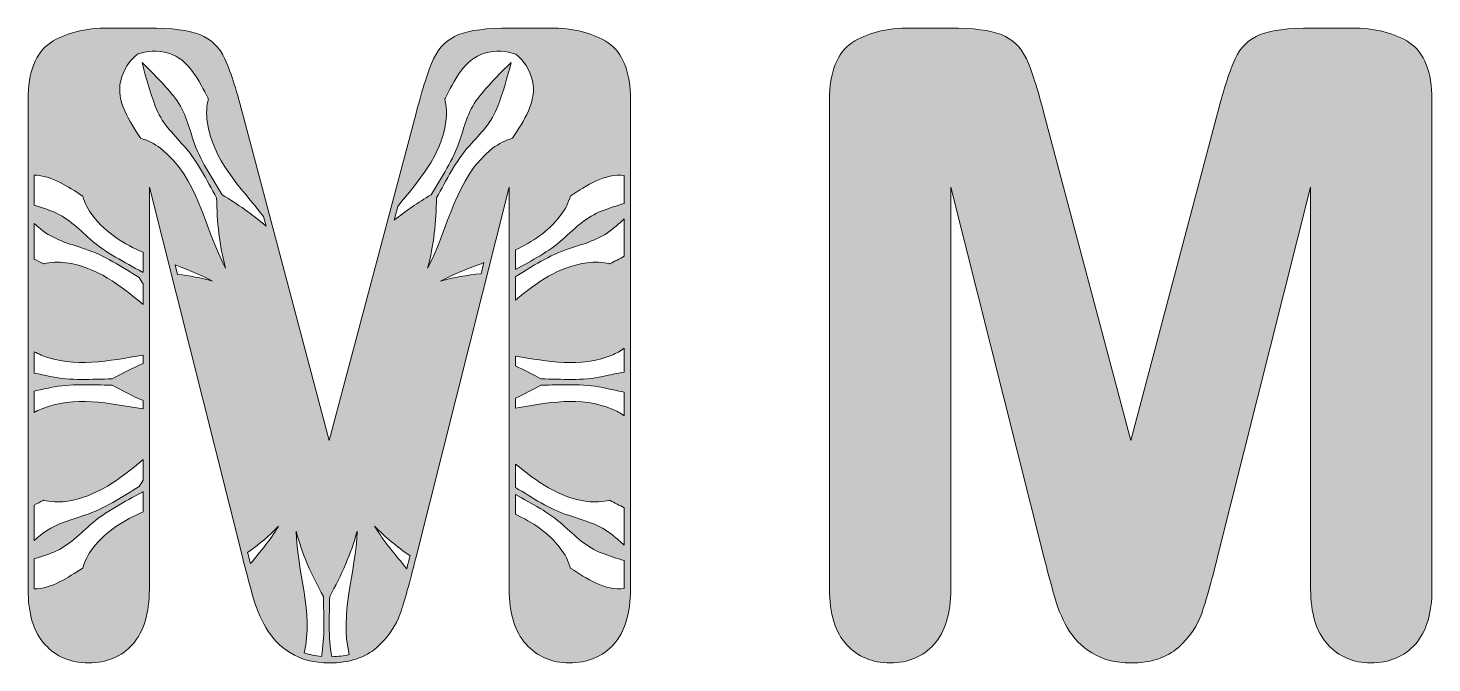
# Model space of a CAD drawing. Extents: x -703 to 2528, y -2539 to -41.
# Drawn here: x 1615 to 2525, y -1496 to -1084 of the extents above; entities that cross this region are included whole.
import ezdxf

# ---------------------------------------------------------------- set-up
doc = ezdxf.new("R2010")
doc.units = 0
doc.header["$MEASUREMENT"] = 0
doc.layers.add('Layer 1', color=7, linetype='Continuous', lineweight=0)

msp = doc.modelspace()

# ---------------------------------------------------------------- hatches: boundary and pattern name
at = {"layer": 'Layer 1', "true_color": 0x04878f, "transparency": 33554687}
h = msp.add_hatch(color=136, dxfattribs=at)
h.dxf.hatch_style = 2
edge = h.paths.add_edge_path()
edge.add_spline(control_points=[(1839.43, -1407.3), (1846.25, -1414.38), (1854.12, -1420.7), (1862.43, -1426.45), (1861.69, -1429.37), (1860.98, -1432.15), (1860.28, -1434.8), (1852.98, -1425.89), (1845.4, -1417.08), (1839.43, -1407.3)], knot_values=[0, 0, 0, 0, 1, 1, 1, 2, 2, 2, 3, 3, 3, 3], degree=3, periodic=0)
edge = h.paths.add_edge_path()
edge.add_spline(control_points=[(1811.66, -1491.92), (1809.14, -1478.98), (1810.12, -1465.94), (1810.3, -1452.83), (1817.75, -1439.31), (1824.39, -1424.98), (1828.03, -1410.37), (1827.37, -1437.33), (1816.32, -1464.09), (1823, -1490.53), (1819.53, -1491.36), (1815.75, -1491.82), (1811.66, -1491.92)], knot_values=[0, 0, 0, 0, 1, 1, 1, 2, 2, 2, 3, 3, 3, 4, 4, 4, 4], degree=3, periodic=0)
edge = h.paths.add_edge_path()
edge.add_spline(control_points=[(1854.39, -1199.79), (1868.09, -1183.08), (1882.61, -1167), (1885.7, -1144.57), (1886.38, -1139.61), (1886.06, -1134.68), (1884.9, -1130.04), (1884.98, -1129.93), (1885.08, -1129.88), (1885.13, -1129.75), (1890.78, -1118.64), (1897.7, -1104.13), (1910.76, -1100.31), (1917.96, -1098.21), (1924.93, -1098.56), (1931, -1101.08), (1936.23, -1105.09), (1940.02, -1110.95), (1941.81, -1118.24), (1945.03, -1131.46), (1935.92, -1144.7), (1929.12, -1155.15), (1929.04, -1155.27), (1928.99, -1155.39), (1928.93, -1155.51), (1924.36, -1156.83), (1919.95, -1159.01), (1916.01, -1162.07), (1891.18, -1181.35), (1887.95, -1213.56), (1873.75, -1239.72), (1877.88, -1225.3), (1879.27, -1209.64), (1879.59, -1194.26), (1886.15, -1182.54), (1891.92, -1170.46), (1900.95, -1160.36), (1908.25, -1152.17), (1915.41, -1145.37), (1919.36, -1134.81), (1922.84, -1125.53), (1925.53, -1115.99), (1927.98, -1106.35), (1920.85, -1113.28), (1913.93, -1120.39), (1907.63, -1128.04), (1900.47, -1136.73), (1898.15, -1146.32), (1894.72, -1156.75), (1890.46, -1169.63), (1882.9, -1180.66), (1876.02, -1192.21), (1867.73, -1197.22), (1859.55, -1202.67), (1852.03, -1208.71), (1852.03, -1208.71), (1854.39, -1199.79), (1854.39, -1199.79)], knot_values=[0, 0, 0, 0, 1, 1, 1, 2, 2, 2, 3, 3, 3, 4, 4, 4, 5, 5, 5, 6, 6, 6, 7, 7, 7, 8, 8, 8, 9, 9, 9, 10, 10, 10, 11, 11, 11, 12, 12, 12, 13, 13, 13, 14, 14, 14, 15, 15, 15, 16, 16, 16, 17, 17, 17, 18, 18, 18, 19, 19, 19, 19], degree=3, periodic=0)
edge = h.paths.add_edge_path()
edge.add_spline(control_points=[(1768.97, -1212.47), (1760.26, -1204.9), (1750.45, -1198.24), (1740.47, -1192.21), (1733.59, -1180.66), (1726.03, -1169.63), (1721.78, -1156.75), (1718.34, -1146.32), (1716.02, -1136.73), (1708.86, -1128.04), (1702.57, -1120.39), (1695.65, -1113.28), (1688.51, -1106.35), (1690.97, -1115.99), (1693.66, -1125.53), (1697.13, -1134.81), (1701.08, -1145.37), (1708.24, -1152.17), (1715.55, -1160.36), (1724.58, -1170.46), (1730.34, -1182.54), (1736.91, -1194.26), (1737.22, -1209.64), (1738.62, -1225.3), (1742.74, -1239.72), (1728.54, -1213.56), (1725.32, -1181.35), (1700.49, -1162.07), (1696.55, -1159.01), (1692.13, -1156.83), (1687.56, -1155.51), (1687.51, -1155.39), (1687.45, -1155.27), (1687.37, -1155.15), (1680.57, -1144.7), (1671.46, -1131.46), (1674.69, -1118.24), (1676.47, -1110.95), (1680.27, -1105.09), (1685.49, -1101.08), (1691.56, -1098.56), (1698.54, -1098.21), (1705.74, -1100.31), (1718.79, -1104.13), (1725.72, -1118.64), (1731.36, -1129.75), (1731.42, -1129.88), (1731.51, -1129.93), (1731.59, -1130.04), (1730.44, -1134.68), (1730.12, -1139.61), (1730.79, -1144.57), (1734.28, -1169.9), (1752.34, -1187.12), (1767.34, -1206.32), (1767.34, -1206.32), (1768.97, -1212.47), (1768.97, -1212.47)], knot_values=[0, 0, 0, 0, 1, 1, 1, 2, 2, 2, 3, 3, 3, 4, 4, 4, 5, 5, 5, 6, 6, 6, 7, 7, 7, 8, 8, 8, 9, 9, 9, 10, 10, 10, 11, 11, 11, 12, 12, 12, 13, 13, 13, 14, 14, 14, 15, 15, 15, 16, 16, 16, 17, 17, 17, 18, 18, 18, 19, 19, 19, 19], degree=3, periodic=0)
edge = h.paths.add_edge_path()
edge.add_spline(control_points=[(1689.26, -1397.89), (1676.89, -1403.32), (1665.4, -1410.15), (1656.6, -1421.48), (1653.54, -1425.42), (1651.36, -1429.83), (1650.04, -1434.4), (1649.92, -1434.46), (1649.8, -1434.51), (1649.68, -1434.59), (1640.77, -1440.39), (1629.82, -1447.87), (1618.58, -1447.94), (1618.58, -1447.94), (1618.58, -1428.5), (1618.58, -1428.5), (1622.2, -1427.37), (1625.79, -1426.16), (1629.34, -1424.83), (1639.9, -1420.88), (1646.7, -1413.72), (1654.89, -1406.42), (1664.99, -1397.39), (1677.07, -1391.62), (1688.79, -1385.06), (1688.95, -1385.05), (1689.11, -1385.05), (1689.26, -1385.05), (1689.26, -1385.05), (1689.26, -1397.89), (1689.26, -1397.89)], knot_values=[0, 0, 0, 0, 1, 1, 1, 2, 2, 2, 3, 3, 3, 4, 4, 4, 5, 5, 5, 6, 6, 6, 7, 7, 7, 8, 8, 8, 9, 9, 9, 10, 10, 10, 10], degree=3, periodic=0)
edge = h.paths.add_edge_path()
edge.add_spline(control_points=[(1689.26, -1377.39), (1688.41, -1378.75), (1687.57, -1380.12), (1686.74, -1381.49), (1675.19, -1388.37), (1664.16, -1395.93), (1651.28, -1400.19), (1640.85, -1403.62), (1631.27, -1405.94), (1622.57, -1413.1), (1621.22, -1414.21), (1619.9, -1415.34), (1618.58, -1416.48), (1618.58, -1416.48), (1618.58, -1393.51), (1618.58, -1393.51), (1620.53, -1392.49), (1622.45, -1391.53), (1624.28, -1390.6), (1624.41, -1390.55), (1624.46, -1390.45), (1624.57, -1390.37), (1629.21, -1391.53), (1634.14, -1391.85), (1639.1, -1391.17), (1659.27, -1388.39), (1674.29, -1376.38), (1689.26, -1364.03), (1689.26, -1364.03), (1689.26, -1377.39), (1689.26, -1377.39)], knot_values=[0, 0, 0, 0, 1, 1, 1, 2, 2, 2, 3, 3, 3, 4, 4, 4, 5, 5, 5, 6, 6, 6, 7, 7, 7, 8, 8, 8, 9, 9, 9, 10, 10, 10, 10], degree=3, periodic=0)
edge = h.paths.add_edge_path()
edge.add_spline(control_points=[(1689.26, -1331.16), (1667.01, -1327.63), (1644.92, -1322.3), (1623.05, -1331.22), (1621.49, -1331.84), (1620.01, -1332.58), (1618.58, -1333.39), (1618.58, -1333.39), (1618.58, -1319.55), (1618.58, -1319.55), (1622.01, -1318.87), (1625.48, -1318.06), (1629.09, -1317.31), (1642.35, -1314.55), (1655.7, -1315.59), (1669.13, -1315.77), (1675.67, -1319.38), (1682.4, -1322.79), (1689.26, -1325.76), (1689.26, -1325.76), (1689.26, -1331.16), (1689.26, -1331.16)], knot_values=[0, 0, 0, 0, 1, 1, 1, 2, 2, 2, 3, 3, 3, 4, 4, 4, 5, 5, 5, 6, 6, 6, 7, 7, 7, 7], degree=3, periodic=0)
edge = h.paths.add_edge_path()
edge.add_spline(control_points=[(1689.26, -1301.67), (1682.4, -1304.65), (1675.67, -1308.06), (1669.13, -1311.66), (1655.7, -1311.85), (1642.35, -1312.88), (1629.09, -1310.12), (1625.48, -1309.37), (1622.01, -1308.56), (1618.58, -1307.88), (1618.58, -1307.88), (1618.58, -1294.04), (1618.58, -1294.04), (1620.01, -1294.85), (1621.49, -1295.59), (1623.05, -1296.22), (1644.92, -1305.13), (1667.01, -1299.81), (1689.26, -1296.27), (1689.26, -1296.27), (1689.26, -1301.67), (1689.26, -1301.67)], knot_values=[0, 0, 0, 0, 1, 1, 1, 2, 2, 2, 3, 3, 3, 4, 4, 4, 5, 5, 5, 6, 6, 6, 7, 7, 7, 7], degree=3, periodic=0)
edge = h.paths.add_edge_path()
edge.add_spline(control_points=[(1689.26, -1263.4), (1674.29, -1251.05), (1659.27, -1239.04), (1639.1, -1236.26), (1634.14, -1235.59), (1629.21, -1235.9), (1624.57, -1237.06), (1624.46, -1236.98), (1624.41, -1236.89), (1624.28, -1236.83), (1622.45, -1235.9), (1620.53, -1234.94), (1618.58, -1233.92), (1618.58, -1233.92), (1618.58, -1210.95), (1618.58, -1210.95), (1619.9, -1212.09), (1621.22, -1213.23), (1622.57, -1214.33), (1631.27, -1221.49), (1640.85, -1223.81), (1651.28, -1227.25), (1664.16, -1231.5), (1675.19, -1239.06), (1686.74, -1245.94), (1687.57, -1247.31), (1688.41, -1248.68), (1689.26, -1250.04), (1689.26, -1250.04), (1689.26, -1263.4), (1689.26, -1263.4)], knot_values=[0, 0, 0, 0, 1, 1, 1, 2, 2, 2, 3, 3, 3, 4, 4, 4, 5, 5, 5, 6, 6, 6, 7, 7, 7, 8, 8, 8, 9, 9, 9, 10, 10, 10, 10], degree=3, periodic=0)
edge = h.paths.add_edge_path()
edge.add_spline(control_points=[(1689.26, -1242.39), (1689.11, -1242.38), (1688.95, -1242.38), (1688.79, -1242.37), (1677.07, -1235.81), (1664.99, -1230.04), (1654.89, -1221.02), (1646.7, -1213.71), (1639.9, -1206.55), (1629.34, -1202.6), (1625.79, -1201.27), (1622.2, -1200.06), (1618.58, -1198.93), (1618.58, -1198.93), (1618.58, -1179.49), (1618.58, -1179.49), (1629.82, -1179.56), (1640.77, -1187.04), (1649.68, -1192.84), (1649.8, -1192.92), (1649.92, -1192.98), (1650.04, -1193.03), (1651.36, -1197.6), (1653.54, -1202.02), (1656.6, -1205.95), (1665.4, -1217.28), (1676.89, -1224.11), (1689.26, -1229.54), (1689.26, -1229.54), (1689.26, -1242.39), (1689.26, -1242.39)], knot_values=[0, 0, 0, 0, 1, 1, 1, 2, 2, 2, 3, 3, 3, 4, 4, 4, 5, 5, 5, 6, 6, 6, 7, 7, 7, 8, 8, 8, 9, 9, 9, 10, 10, 10, 10], degree=3, periodic=0)
edge = h.paths.add_edge_path()
edge.add_spline(control_points=[(1710.08, -1237.7), (1718.34, -1240.8), (1726.56, -1244.03), (1734.25, -1248.21), (1726.96, -1246.12), (1719.35, -1244.74), (1711.62, -1243.84), (1711.62, -1243.84), (1710.08, -1237.7), (1710.08, -1237.7)], knot_values=[0, 0, 0, 0, 1, 1, 1, 2, 2, 2, 3, 3, 3, 3], degree=3, periodic=0)
edge = h.paths.add_edge_path()
edge.add_spline(control_points=[(1757.49, -1426.16), (1757.49, -1426.16), (1757.04, -1424.35), (1757.04, -1424.35), (1764.25, -1419.17), (1771.06, -1413.53), (1777.06, -1407.3), (1771.82, -1415.88), (1765.35, -1423.72), (1758.9, -1431.53), (1758.43, -1429.75), (1757.97, -1427.97), (1757.49, -1426.16)], knot_values=[0, 0, 0, 0, 1, 1, 1, 2, 2, 2, 3, 3, 3, 4, 4, 4, 4], degree=3, periodic=0)
edge = h.paths.add_edge_path()
edge.add_spline(control_points=[(1793.77, -1489.34), (1799.84, -1463.29), (1789.12, -1436.93), (1788.47, -1410.37), (1792.1, -1424.98), (1798.74, -1439.31), (1806.19, -1452.83), (1806.37, -1465.87), (1807.34, -1478.83), (1804.88, -1491.7), (1800.87, -1491.34), (1797.16, -1490.56), (1793.77, -1489.34)], knot_values=[0, 0, 0, 0, 1, 1, 1, 2, 2, 2, 3, 3, 3, 4, 4, 4, 4], degree=3, periodic=0)
edge = h.paths.add_edge_path()
edge.add_spline(control_points=[(1908.47, -1243.45), (1899.51, -1244.33), (1890.66, -1245.8), (1882.24, -1248.21), (1891.14, -1243.38), (1900.74, -1239.82), (1910.29, -1236.25), (1910.29, -1236.25), (1908.47, -1243.45), (1908.47, -1243.45)], knot_values=[0, 0, 0, 0, 1, 1, 1, 2, 2, 2, 3, 3, 3, 3], degree=3, periodic=0)
edge = h.paths.add_edge_path()
edge.add_spline(control_points=[(2001.42, -1447.71), (1988.97, -1449.44), (1976.65, -1441), (1966.81, -1434.59), (1966.69, -1434.51), (1966.57, -1434.46), (1966.45, -1434.4), (1965.13, -1429.83), (1962.95, -1425.42), (1959.89, -1421.48), (1951.93, -1411.23), (1941.77, -1404.66), (1930.73, -1399.48), (1930.73, -1399.48), (1930.73, -1386.74), (1930.73, -1386.74), (1941.49, -1392.64), (1952.37, -1398.16), (1961.6, -1406.42), (1969.8, -1413.72), (1976.6, -1420.88), (1987.15, -1424.83), (1991.84, -1426.59), (1996.61, -1428.14), (2001.42, -1429.57), (2001.42, -1429.57), (2001.42, -1447.71), (2001.42, -1447.71)], knot_values=[0, 0, 0, 0, 1, 1, 1, 2, 2, 2, 3, 3, 3, 4, 4, 4, 5, 5, 5, 6, 6, 6, 7, 7, 7, 8, 8, 8, 9, 9, 9, 9], degree=3, periodic=0)
edge = h.paths.add_edge_path()
edge.add_spline(control_points=[(2001.42, -1419.6), (1998.97, -1417.38), (1996.48, -1415.2), (1993.93, -1413.1), (1985.23, -1405.94), (1975.64, -1403.62), (1965.21, -1400.19), (1952.7, -1396.05), (1941.93, -1388.8), (1930.73, -1382.08), (1930.73, -1382.08), (1930.73, -1366.91), (1930.73, -1366.91), (1944.58, -1378.2), (1958.8, -1388.61), (1977.39, -1391.17), (1982.35, -1391.85), (1987.28, -1391.53), (1991.92, -1390.37), (1992.03, -1390.45), (1992.08, -1390.55), (1992.22, -1390.6), (1995.13, -1392.08), (1998.28, -1393.66), (2001.42, -1395.4), (2001.42, -1395.4), (2001.42, -1419.6), (2001.42, -1419.6)], knot_values=[0, 0, 0, 0, 1, 1, 1, 2, 2, 2, 3, 3, 3, 4, 4, 4, 5, 5, 5, 6, 6, 6, 7, 7, 7, 8, 8, 8, 9, 9, 9, 9], degree=3, periodic=0)
edge = h.paths.add_edge_path()
edge.add_spline(control_points=[(2001.42, -1335.64), (1998.99, -1333.88), (1996.32, -1332.38), (1993.45, -1331.22), (1972.73, -1322.77), (1951.81, -1327.11), (1930.73, -1330.59), (1930.73, -1330.59), (1930.73, -1324.2), (1930.73, -1324.2), (1936.38, -1321.61), (1941.94, -1318.76), (1947.36, -1315.77), (1960.79, -1315.59), (1974.14, -1314.55), (1987.4, -1317.31), (1992.25, -1318.32), (1996.83, -1319.44), (2001.42, -1320.19), (2001.42, -1320.19), (2001.42, -1335.64), (2001.42, -1335.64)], knot_values=[0, 0, 0, 0, 1, 1, 1, 2, 2, 2, 3, 3, 3, 4, 4, 4, 5, 5, 5, 6, 6, 6, 7, 7, 7, 7], degree=3, periodic=0)
edge = h.paths.add_edge_path()
edge.add_spline(control_points=[(2001.42, -1307.24), (1996.83, -1308), (1992.25, -1309.11), (1987.4, -1310.12), (1974.14, -1312.88), (1960.79, -1311.85), (1947.36, -1311.66), (1941.94, -1308.67), (1936.38, -1305.82), (1930.73, -1303.23), (1930.73, -1303.23), (1930.73, -1296.84), (1930.73, -1296.84), (1951.81, -1300.33), (1972.73, -1304.66), (1993.45, -1296.22), (1996.32, -1295.05), (1998.99, -1293.55), (2001.42, -1291.8), (2001.42, -1291.8), (2001.42, -1307.24), (2001.42, -1307.24)], knot_values=[0, 0, 0, 0, 1, 1, 1, 2, 2, 2, 3, 3, 3, 4, 4, 4, 5, 5, 5, 6, 6, 6, 7, 7, 7, 7], degree=3, periodic=0)
edge = h.paths.add_edge_path()
edge.add_spline(control_points=[(2001.42, -1232.03), (1998.28, -1233.78), (1995.13, -1235.35), (1992.22, -1236.83), (1992.08, -1236.89), (1992.03, -1236.98), (1991.92, -1237.06), (1987.28, -1235.9), (1982.35, -1235.59), (1977.39, -1236.26), (1958.8, -1238.82), (1944.58, -1249.24), (1930.73, -1260.52), (1930.73, -1260.52), (1930.73, -1245.35), (1930.73, -1245.35), (1941.93, -1238.63), (1952.7, -1231.38), (1965.21, -1227.25), (1975.64, -1223.81), (1985.23, -1221.49), (1993.93, -1214.33), (1996.48, -1212.23), (1998.97, -1210.05), (2001.42, -1207.83), (2001.42, -1207.83), (2001.42, -1232.03), (2001.42, -1232.03)], knot_values=[0, 0, 0, 0, 1, 1, 1, 2, 2, 2, 3, 3, 3, 4, 4, 4, 5, 5, 5, 6, 6, 6, 7, 7, 7, 8, 8, 8, 9, 9, 9, 9], degree=3, periodic=0)
edge = h.paths.add_edge_path()
edge.add_spline(control_points=[(2001.42, -1197.86), (1996.61, -1199.29), (1991.84, -1200.84), (1987.15, -1202.6), (1976.6, -1206.55), (1969.8, -1213.71), (1961.6, -1221.02), (1952.37, -1229.27), (1941.49, -1234.8), (1930.73, -1240.7), (1930.73, -1240.7), (1930.73, -1227.95), (1930.73, -1227.95), (1941.77, -1222.77), (1951.93, -1216.21), (1959.89, -1205.95), (1962.95, -1202.02), (1965.13, -1197.6), (1966.45, -1193.03), (1966.57, -1192.98), (1966.69, -1192.92), (1966.81, -1192.84), (1976.65, -1186.44), (1988.97, -1177.99), (2001.42, -1179.72), (2001.42, -1179.72), (2001.42, -1197.86), (2001.42, -1197.86)], knot_values=[0, 0, 0, 0, 1, 1, 1, 2, 2, 2, 3, 3, 3, 4, 4, 4, 5, 5, 5, 6, 6, 6, 7, 7, 7, 8, 8, 8, 9, 9, 9, 9], degree=3, periodic=0)
edge = h.paths.add_edge_path()
edge.add_spline(control_points=[(1990.85, -1093.55), (1981.44, -1087.25), (1968.64, -1084.05), (1952.8, -1084.05), (1952.8, -1084.05), (1927.64, -1084.05), (1927.64, -1084.05), (1912.1, -1084.05), (1901.07, -1085.44), (1893.93, -1088.29), (1886.64, -1091.21), (1881.17, -1096.53), (1877.68, -1104.09), (1874.35, -1111.28), (1870.54, -1123.08), (1866.33, -1139.16), (1866.33, -1139.16), (1810, -1351.55), (1810, -1351.55), (1810, -1351.55), (1753.67, -1139.16), (1753.67, -1139.16), (1749.45, -1123.05), (1745.64, -1111.25), (1742.32, -1104.09), (1738.83, -1096.53), (1733.38, -1091.21), (1726.07, -1088.29), (1718.93, -1085.44), (1707.91, -1084.05), (1692.36, -1084.05), (1692.36, -1084.05), (1667.2, -1084.05), (1667.2, -1084.05), (1651.36, -1084.05), (1638.56, -1087.25), (1629.15, -1093.55), (1619.48, -1100.03), (1614.58, -1112.51), (1614.58, -1130.64), (1614.58, -1130.64), (1614.58, -1447.99), (1614.58, -1447.99), (1614.58, -1463.94), (1618.25, -1476.04), (1625.5, -1483.95), (1632.79, -1491.91), (1642.31, -1495.95), (1653.78, -1495.95), (1665.64, -1495.95), (1675.29, -1491.86), (1682.5, -1483.79), (1689.65, -1475.79), (1693.26, -1463.74), (1693.26, -1447.99), (1693.26, -1447.99), (1693.26, -1187.28), (1693.26, -1187.28), (1693.26, -1187.28), (1753.61, -1427.14), (1753.61, -1427.14), (1753.61, -1427.14), (1753.62, -1427.15), (1753.62, -1427.15), (1755.83, -1435.64), (1758, -1443.79), (1760.05, -1451.38), (1762.19, -1459.26), (1765.16, -1466.55), (1768.86, -1473.05), (1772.67, -1479.7), (1778.04, -1485.22), (1784.86, -1489.49), (1791.72, -1493.78), (1800.19, -1495.95), (1810, -1495.95), (1823.03, -1495.95), (1833.43, -1492.55), (1840.89, -1485.86), (1848.22, -1479.28), (1853.33, -1471.86), (1856.07, -1463.82), (1858.72, -1456.07), (1862.19, -1443.73), (1866.39, -1427.14), (1866.39, -1427.14), (1926.73, -1187.28), (1926.73, -1187.28), (1926.73, -1187.28), (1926.73, -1447.99), (1926.73, -1447.99), (1926.73, -1463.75), (1930.41, -1475.8), (1937.65, -1483.8), (1944.94, -1491.86), (1954.36, -1495.95), (1965.67, -1495.95), (1977.7, -1495.95), (1987.45, -1491.86), (1994.66, -1483.79), (2001.79, -1475.79), (2005.42, -1463.74), (2005.42, -1447.99), (2005.42, -1447.99), (2005.42, -1130.64), (2005.42, -1130.64), (2005.42, -1112.51), (2000.51, -1100.03), (1990.85, -1093.55)], knot_values=[0, 0, 0, 0, 1, 1, 1, 2, 2, 2, 3, 3, 3, 4, 4, 4, 5, 5, 5, 6, 6, 6, 7, 7, 7, 8, 8, 8, 9, 9, 9, 10, 10, 10, 11, 11, 11, 12, 12, 12, 13, 13, 13, 14, 14, 14, 15, 15, 15, 16, 16, 16, 17, 17, 17, 18, 18, 18, 19, 19, 19, 20, 20, 20, 21, 21, 21, 22, 22, 22, 23, 23, 23, 24, 24, 24, 25, 25, 25, 26, 26, 26, 27, 27, 27, 28, 28, 28, 29, 29, 29, 30, 30, 30, 31, 31, 31, 32, 32, 32, 33, 33, 33, 34, 34, 34, 35, 35, 35, 36, 36, 36, 36], degree=3, periodic=0)
at = {"layer": 'Layer 1', "true_color": 0x005978, "transparency": 33554687}
h = msp.add_hatch(color=146, dxfattribs=at)
h.dxf.hatch_style = 2
edge = h.paths.add_edge_path()
edge.add_spline(control_points=[(2510.85, -1093.55), (2501.44, -1087.25), (2488.64, -1084.05), (2472.8, -1084.05), (2472.8, -1084.05), (2447.64, -1084.05), (2447.64, -1084.05), (2432.1, -1084.05), (2421.07, -1085.44), (2413.93, -1088.29), (2406.64, -1091.21), (2401.17, -1096.53), (2397.68, -1104.09), (2394.35, -1111.28), (2390.54, -1123.08), (2386.33, -1139.16), (2386.33, -1139.16), (2330, -1351.55), (2330, -1351.55), (2330, -1351.55), (2273.67, -1139.16), (2273.67, -1139.16), (2269.45, -1123.05), (2265.64, -1111.25), (2262.32, -1104.09), (2258.83, -1096.53), (2253.38, -1091.21), (2246.07, -1088.29), (2238.93, -1085.44), (2227.91, -1084.05), (2212.36, -1084.05), (2212.36, -1084.05), (2187.2, -1084.05), (2187.2, -1084.05), (2171.36, -1084.05), (2158.56, -1087.25), (2149.15, -1093.55), (2139.48, -1100.03), (2134.58, -1112.51), (2134.58, -1130.64), (2134.58, -1130.64), (2134.58, -1447.99), (2134.58, -1447.99), (2134.58, -1463.94), (2138.25, -1476.04), (2145.5, -1483.95), (2152.79, -1491.91), (2162.31, -1495.95), (2173.78, -1495.95), (2185.64, -1495.95), (2195.29, -1491.86), (2202.5, -1483.79), (2209.65, -1475.79), (2213.26, -1463.74), (2213.26, -1447.99), (2213.26, -1447.99), (2213.26, -1187.28), (2213.26, -1187.28), (2213.26, -1187.28), (2273.61, -1427.14), (2273.61, -1427.14), (2273.61, -1427.14), (2273.62, -1427.15), (2273.62, -1427.15), (2275.83, -1435.64), (2278, -1443.79), (2280.05, -1451.38), (2282.19, -1459.26), (2285.16, -1466.55), (2288.86, -1473.05), (2292.67, -1479.7), (2298.04, -1485.22), (2304.86, -1489.49), (2311.72, -1493.78), (2320.19, -1495.95), (2330, -1495.95), (2343.03, -1495.95), (2353.43, -1492.55), (2360.89, -1485.86), (2368.22, -1479.28), (2373.33, -1471.86), (2376.07, -1463.82), (2378.72, -1456.07), (2382.19, -1443.73), (2386.39, -1427.14), (2386.39, -1427.14), (2446.73, -1187.28), (2446.73, -1187.28), (2446.73, -1187.28), (2446.73, -1447.99), (2446.73, -1447.99), (2446.73, -1463.75), (2450.41, -1475.8), (2457.65, -1483.8), (2464.94, -1491.86), (2474.36, -1495.95), (2485.67, -1495.95), (2497.7, -1495.95), (2507.45, -1491.86), (2514.66, -1483.79), (2521.79, -1475.79), (2525.42, -1463.74), (2525.42, -1447.99), (2525.42, -1447.99), (2525.42, -1130.64), (2525.42, -1130.64), (2525.42, -1112.51), (2520.51, -1100.03), (2510.85, -1093.55)], knot_values=[0, 0, 0, 0, 1, 1, 1, 2, 2, 2, 3, 3, 3, 4, 4, 4, 5, 5, 5, 6, 6, 6, 7, 7, 7, 8, 8, 8, 9, 9, 9, 10, 10, 10, 11, 11, 11, 12, 12, 12, 13, 13, 13, 14, 14, 14, 15, 15, 15, 16, 16, 16, 17, 17, 17, 18, 18, 18, 19, 19, 19, 20, 20, 20, 21, 21, 21, 22, 22, 22, 23, 23, 23, 24, 24, 24, 25, 25, 25, 26, 26, 26, 27, 27, 27, 28, 28, 28, 29, 29, 29, 30, 30, 30, 31, 31, 31, 32, 32, 32, 33, 33, 33, 34, 34, 34, 35, 35, 35, 36, 36, 36, 36], degree=3, periodic=0)

# ---------------------------------------------------------------- linework, layer by layer
at = {"layer": 'Layer 1'}
for points, knots in [([(1990.85, -1093.55), (1981.44, -1087.25), (1968.64, -1084.05), (1952.8, -1084.05), (1952.8, -1084.05), (1927.64, -1084.05), (1927.64, -1084.05), (1912.1, -1084.05), (1901.07, -1085.44), (1893.93, -1088.29), (1886.64, -1091.21), (1881.17, -1096.53), (1877.68, -1104.09), (1874.35, -1111.28), (1870.54, -1123.08), (1866.33, -1139.16), (1866.33, -1139.16), (1810, -1351.55), (1810, -1351.55), (1810, -1351.55), (1753.67, -1139.16), (1753.67, -1139.16), (1749.45, -1123.05), (1745.64, -1111.25), (1742.32, -1104.09), (1738.83, -1096.53), (1733.38, -1091.21), (1726.07, -1088.29), (1718.93, -1085.44), (1707.91, -1084.05), (1692.36, -1084.05), (1692.36, -1084.05), (1667.2, -1084.05), (1667.2, -1084.05), (1651.36, -1084.05), (1638.56, -1087.25), (1629.15, -1093.55), (1619.48, -1100.03), (1614.58, -1112.51), (1614.58, -1130.64), (1614.58, -1130.64), (1614.58, -1447.99), (1614.58, -1447.99), (1614.58, -1463.94), (1618.25, -1476.04), (1625.5, -1483.95), (1632.79, -1491.91), (1642.31, -1495.95), (1653.78, -1495.95), (1665.64, -1495.95), (1675.29, -1491.86), (1682.5, -1483.79), (1689.65, -1475.79), (1693.26, -1463.74), (1693.26, -1447.99), (1693.26, -1447.99), (1693.26, -1187.28), (1693.26, -1187.28), (1693.26, -1187.28), (1753.61, -1427.14), (1753.61, -1427.14), (1753.61, -1427.14), (1753.62, -1427.15), (1753.62, -1427.15), (1755.83, -1435.64), (1758, -1443.79), (1760.05, -1451.38), (1762.19, -1459.26), (1765.16, -1466.55), (1768.86, -1473.05), (1772.67, -1479.7), (1778.04, -1485.22), (1784.86, -1489.49), (1791.72, -1493.78), (1800.19, -1495.95), (1810, -1495.95), (1823.03, -1495.95), (1833.43, -1492.55), (1840.89, -1485.86), (1848.22, -1479.28), (1853.33, -1471.86), (1856.07, -1463.82), (1858.72, -1456.07), (1862.19, -1443.73), (1866.39, -1427.14), (1866.39, -1427.14), (1926.73, -1187.28), (1926.73, -1187.28), (1926.73, -1187.28), (1926.73, -1447.99), (1926.73, -1447.99), (1926.73, -1463.75), (1930.41, -1475.8), (1937.65, -1483.8), (1944.94, -1491.86), (1954.36, -1495.95), (1965.67, -1495.95), (1977.7, -1495.95), (1987.45, -1491.86), (1994.66, -1483.79), (2001.79, -1475.79), (2005.42, -1463.74), (2005.42, -1447.99), (2005.42, -1447.99), (2005.42, -1130.64), (2005.42, -1130.64), (2005.42, -1112.51), (2000.51, -1100.03), (1990.85, -1093.55)], [0, 0, 0, 0, 1, 1, 1, 2, 2, 2, 3, 3, 3, 4, 4, 4, 5, 5, 5, 6, 6, 6, 7, 7, 7, 8, 8, 8, 9, 9, 9, 10, 10, 10, 11, 11, 11, 12, 12, 12, 13, 13, 13, 14, 14, 14, 15, 15, 15, 16, 16, 16, 17, 17, 17, 18, 18, 18, 19, 19, 19, 20, 20, 20, 21, 21, 21, 22, 22, 22, 23, 23, 23, 24, 24, 24, 25, 25, 25, 26, 26, 26, 27, 27, 27, 28, 28, 28, 29, 29, 29, 30, 30, 30, 31, 31, 31, 32, 32, 32, 33, 33, 33, 34, 34, 34, 35, 35, 35, 36, 36, 36, 36]), ([(2510.85, -1093.55), (2501.44, -1087.25), (2488.64, -1084.05), (2472.8, -1084.05), (2472.8, -1084.05), (2447.64, -1084.05), (2447.64, -1084.05), (2432.1, -1084.05), (2421.07, -1085.44), (2413.93, -1088.29), (2406.64, -1091.21), (2401.17, -1096.53), (2397.68, -1104.09), (2394.35, -1111.28), (2390.54, -1123.08), (2386.33, -1139.16), (2386.33, -1139.16), (2330, -1351.55), (2330, -1351.55), (2330, -1351.55), (2273.67, -1139.16), (2273.67, -1139.16), (2269.45, -1123.05), (2265.64, -1111.25), (2262.32, -1104.09), (2258.83, -1096.53), (2253.38, -1091.21), (2246.07, -1088.29), (2238.93, -1085.44), (2227.91, -1084.05), (2212.36, -1084.05), (2212.36, -1084.05), (2187.2, -1084.05), (2187.2, -1084.05), (2171.36, -1084.05), (2158.56, -1087.25), (2149.15, -1093.55), (2139.48, -1100.03), (2134.58, -1112.51), (2134.58, -1130.64), (2134.58, -1130.64), (2134.58, -1447.99), (2134.58, -1447.99), (2134.58, -1463.94), (2138.25, -1476.04), (2145.5, -1483.95), (2152.79, -1491.91), (2162.31, -1495.95), (2173.78, -1495.95), (2185.64, -1495.95), (2195.29, -1491.86), (2202.5, -1483.79), (2209.65, -1475.79), (2213.26, -1463.74), (2213.26, -1447.99), (2213.26, -1447.99), (2213.26, -1187.28), (2213.26, -1187.28), (2213.26, -1187.28), (2273.61, -1427.14), (2273.61, -1427.14), (2273.61, -1427.14), (2273.62, -1427.15), (2273.62, -1427.15), (2275.83, -1435.64), (2278, -1443.79), (2280.05, -1451.38), (2282.19, -1459.26), (2285.16, -1466.55), (2288.86, -1473.05), (2292.67, -1479.7), (2298.04, -1485.22), (2304.86, -1489.49), (2311.72, -1493.78), (2320.19, -1495.95), (2330, -1495.95), (2343.03, -1495.95), (2353.43, -1492.55), (2360.89, -1485.86), (2368.22, -1479.28), (2373.33, -1471.86), (2376.07, -1463.82), (2378.72, -1456.07), (2382.19, -1443.73), (2386.39, -1427.14), (2386.39, -1427.14), (2446.73, -1187.28), (2446.73, -1187.28), (2446.73, -1187.28), (2446.73, -1447.99), (2446.73, -1447.99), (2446.73, -1463.75), (2450.41, -1475.8), (2457.65, -1483.8), (2464.94, -1491.86), (2474.36, -1495.95), (2485.67, -1495.95), (2497.7, -1495.95), (2507.45, -1491.86), (2514.66, -1483.79), (2521.79, -1475.79), (2525.42, -1463.74), (2525.42, -1447.99), (2525.42, -1447.99), (2525.42, -1130.64), (2525.42, -1130.64), (2525.42, -1112.51), (2520.51, -1100.03), (2510.85, -1093.55)], [0, 0, 0, 0, 1, 1, 1, 2, 2, 2, 3, 3, 3, 4, 4, 4, 5, 5, 5, 6, 6, 6, 7, 7, 7, 8, 8, 8, 9, 9, 9, 10, 10, 10, 11, 11, 11, 12, 12, 12, 13, 13, 13, 14, 14, 14, 15, 15, 15, 16, 16, 16, 17, 17, 17, 18, 18, 18, 19, 19, 19, 20, 20, 20, 21, 21, 21, 22, 22, 22, 23, 23, 23, 24, 24, 24, 25, 25, 25, 26, 26, 26, 27, 27, 27, 28, 28, 28, 29, 29, 29, 30, 30, 30, 31, 31, 31, 32, 32, 32, 33, 33, 33, 34, 34, 34, 35, 35, 35, 36, 36, 36, 36]), ([(1768.97, -1212.47), (1760.26, -1204.9), (1750.45, -1198.24), (1740.47, -1192.21), (1733.59, -1180.66), (1726.03, -1169.63), (1721.78, -1156.75), (1718.34, -1146.32), (1716.02, -1136.73), (1708.86, -1128.04), (1702.57, -1120.39), (1695.65, -1113.28), (1688.51, -1106.35), (1690.97, -1115.99), (1693.66, -1125.53), (1697.13, -1134.81), (1701.08, -1145.37), (1708.24, -1152.17), (1715.55, -1160.36), (1724.58, -1170.46), (1730.34, -1182.54), (1736.91, -1194.26), (1737.22, -1209.64), (1738.62, -1225.3), (1742.74, -1239.72), (1728.54, -1213.56), (1725.32, -1181.35), (1700.49, -1162.07), (1696.55, -1159.01), (1692.13, -1156.83), (1687.56, -1155.51), (1687.51, -1155.39), (1687.45, -1155.27), (1687.37, -1155.15), (1680.57, -1144.7), (1671.46, -1131.46), (1674.69, -1118.24), (1676.47, -1110.95), (1680.27, -1105.09), (1685.49, -1101.08), (1691.56, -1098.56), (1698.54, -1098.21), (1705.74, -1100.31), (1718.79, -1104.13), (1725.72, -1118.64), (1731.36, -1129.75), (1731.42, -1129.88), (1731.51, -1129.93), (1731.59, -1130.04), (1730.44, -1134.68), (1730.12, -1139.61), (1730.79, -1144.57), (1734.28, -1169.9), (1752.34, -1187.12), (1767.34, -1206.32), (1767.34, -1206.32), (1768.97, -1212.47), (1768.97, -1212.47)], [0, 0, 0, 0, 1, 1, 1, 2, 2, 2, 3, 3, 3, 4, 4, 4, 5, 5, 5, 6, 6, 6, 7, 7, 7, 8, 8, 8, 9, 9, 9, 10, 10, 10, 11, 11, 11, 12, 12, 12, 13, 13, 13, 14, 14, 14, 15, 15, 15, 16, 16, 16, 17, 17, 17, 18, 18, 18, 19, 19, 19, 19]), ([(1854.39, -1199.79), (1868.09, -1183.08), (1882.61, -1167), (1885.7, -1144.57), (1886.38, -1139.61), (1886.06, -1134.68), (1884.9, -1130.04), (1884.98, -1129.93), (1885.08, -1129.88), (1885.13, -1129.75), (1890.78, -1118.64), (1897.7, -1104.13), (1910.76, -1100.31), (1917.96, -1098.21), (1924.93, -1098.56), (1931, -1101.08), (1936.23, -1105.09), (1940.02, -1110.95), (1941.81, -1118.24), (1945.03, -1131.46), (1935.92, -1144.7), (1929.12, -1155.15), (1929.04, -1155.27), (1928.99, -1155.39), (1928.93, -1155.51), (1924.36, -1156.83), (1919.95, -1159.01), (1916.01, -1162.07), (1891.18, -1181.35), (1887.95, -1213.56), (1873.75, -1239.72), (1877.88, -1225.3), (1879.27, -1209.64), (1879.59, -1194.26), (1886.15, -1182.54), (1891.92, -1170.46), (1900.95, -1160.36), (1908.25, -1152.17), (1915.41, -1145.37), (1919.36, -1134.81), (1922.84, -1125.53), (1925.53, -1115.99), (1927.98, -1106.35), (1920.85, -1113.28), (1913.93, -1120.39), (1907.63, -1128.04), (1900.47, -1136.73), (1898.15, -1146.32), (1894.72, -1156.75), (1890.46, -1169.63), (1882.9, -1180.66), (1876.02, -1192.21), (1867.73, -1197.22), (1859.55, -1202.67), (1852.03, -1208.71), (1852.03, -1208.71), (1854.39, -1199.79), (1854.39, -1199.79)], [0, 0, 0, 0, 1, 1, 1, 2, 2, 2, 3, 3, 3, 4, 4, 4, 5, 5, 5, 6, 6, 6, 7, 7, 7, 8, 8, 8, 9, 9, 9, 10, 10, 10, 11, 11, 11, 12, 12, 12, 13, 13, 13, 14, 14, 14, 15, 15, 15, 16, 16, 16, 17, 17, 17, 18, 18, 18, 19, 19, 19, 19]), ([(1689.26, -1242.39), (1689.11, -1242.38), (1688.95, -1242.38), (1688.79, -1242.37), (1677.07, -1235.81), (1664.99, -1230.04), (1654.89, -1221.02), (1646.7, -1213.71), (1639.9, -1206.55), (1629.34, -1202.6), (1625.79, -1201.27), (1622.2, -1200.06), (1618.58, -1198.93), (1618.58, -1198.93), (1618.58, -1179.49), (1618.58, -1179.49), (1629.82, -1179.56), (1640.77, -1187.04), (1649.68, -1192.84), (1649.8, -1192.92), (1649.92, -1192.98), (1650.04, -1193.03), (1651.36, -1197.6), (1653.54, -1202.02), (1656.6, -1205.95), (1665.4, -1217.28), (1676.89, -1224.11), (1689.26, -1229.54), (1689.26, -1229.54), (1689.26, -1242.39), (1689.26, -1242.39)], [0, 0, 0, 0, 1, 1, 1, 2, 2, 2, 3, 3, 3, 4, 4, 4, 5, 5, 5, 6, 6, 6, 7, 7, 7, 8, 8, 8, 9, 9, 9, 10, 10, 10, 10]), ([(2001.42, -1197.86), (1996.61, -1199.29), (1991.84, -1200.84), (1987.15, -1202.6), (1976.6, -1206.55), (1969.8, -1213.71), (1961.6, -1221.02), (1952.37, -1229.27), (1941.49, -1234.8), (1930.73, -1240.7), (1930.73, -1240.7), (1930.73, -1227.95), (1930.73, -1227.95), (1941.77, -1222.77), (1951.93, -1216.21), (1959.89, -1205.95), (1962.95, -1202.02), (1965.13, -1197.6), (1966.45, -1193.03), (1966.57, -1192.98), (1966.69, -1192.92), (1966.81, -1192.84), (1976.65, -1186.44), (1988.97, -1177.99), (2001.42, -1179.72), (2001.42, -1179.72), (2001.42, -1197.86), (2001.42, -1197.86)], [0, 0, 0, 0, 1, 1, 1, 2, 2, 2, 3, 3, 3, 4, 4, 4, 5, 5, 5, 6, 6, 6, 7, 7, 7, 8, 8, 8, 9, 9, 9, 9]), ([(1689.26, -1263.4), (1674.29, -1251.05), (1659.27, -1239.04), (1639.1, -1236.26), (1634.14, -1235.59), (1629.21, -1235.9), (1624.57, -1237.06), (1624.46, -1236.98), (1624.41, -1236.89), (1624.28, -1236.83), (1622.45, -1235.9), (1620.53, -1234.94), (1618.58, -1233.92), (1618.58, -1233.92), (1618.58, -1210.95), (1618.58, -1210.95), (1619.9, -1212.09), (1621.22, -1213.23), (1622.57, -1214.33), (1631.27, -1221.49), (1640.85, -1223.81), (1651.28, -1227.25), (1664.16, -1231.5), (1675.19, -1239.06), (1686.74, -1245.94), (1687.57, -1247.31), (1688.41, -1248.68), (1689.26, -1250.04), (1689.26, -1250.04), (1689.26, -1263.4), (1689.26, -1263.4)], [0, 0, 0, 0, 1, 1, 1, 2, 2, 2, 3, 3, 3, 4, 4, 4, 5, 5, 5, 6, 6, 6, 7, 7, 7, 8, 8, 8, 9, 9, 9, 10, 10, 10, 10]), ([(2001.42, -1232.03), (1998.28, -1233.78), (1995.13, -1235.35), (1992.22, -1236.83), (1992.08, -1236.89), (1992.03, -1236.98), (1991.92, -1237.06), (1987.28, -1235.9), (1982.35, -1235.59), (1977.39, -1236.26), (1958.8, -1238.82), (1944.58, -1249.24), (1930.73, -1260.52), (1930.73, -1260.52), (1930.73, -1245.35), (1930.73, -1245.35), (1941.93, -1238.63), (1952.7, -1231.38), (1965.21, -1227.25), (1975.64, -1223.81), (1985.23, -1221.49), (1993.93, -1214.33), (1996.48, -1212.23), (1998.97, -1210.05), (2001.42, -1207.83), (2001.42, -1207.83), (2001.42, -1232.03), (2001.42, -1232.03)], [0, 0, 0, 0, 1, 1, 1, 2, 2, 2, 3, 3, 3, 4, 4, 4, 5, 5, 5, 6, 6, 6, 7, 7, 7, 8, 8, 8, 9, 9, 9, 9]), ([(1710.08, -1237.7), (1718.34, -1240.8), (1726.56, -1244.03), (1734.25, -1248.21), (1726.96, -1246.12), (1719.35, -1244.74), (1711.62, -1243.84), (1711.62, -1243.84), (1710.08, -1237.7), (1710.08, -1237.7)], [0, 0, 0, 0, 1, 1, 1, 2, 2, 2, 3, 3, 3, 3]), ([(1908.47, -1243.45), (1899.51, -1244.33), (1890.66, -1245.8), (1882.24, -1248.21), (1891.14, -1243.38), (1900.74, -1239.82), (1910.29, -1236.25), (1910.29, -1236.25), (1908.47, -1243.45), (1908.47, -1243.45)], [0, 0, 0, 0, 1, 1, 1, 2, 2, 2, 3, 3, 3, 3]), ([(2001.42, -1307.24), (1996.83, -1308), (1992.25, -1309.11), (1987.4, -1310.12), (1974.14, -1312.88), (1960.79, -1311.85), (1947.36, -1311.66), (1941.94, -1308.67), (1936.38, -1305.82), (1930.73, -1303.23), (1930.73, -1303.23), (1930.73, -1296.84), (1930.73, -1296.84), (1951.81, -1300.33), (1972.73, -1304.66), (1993.45, -1296.22), (1996.32, -1295.05), (1998.99, -1293.55), (2001.42, -1291.8), (2001.42, -1291.8), (2001.42, -1307.24), (2001.42, -1307.24)], [0, 0, 0, 0, 1, 1, 1, 2, 2, 2, 3, 3, 3, 4, 4, 4, 5, 5, 5, 6, 6, 6, 7, 7, 7, 7]), ([(1689.26, -1301.67), (1682.4, -1304.65), (1675.67, -1308.06), (1669.13, -1311.66), (1655.7, -1311.85), (1642.35, -1312.88), (1629.09, -1310.12), (1625.48, -1309.37), (1622.01, -1308.56), (1618.58, -1307.88), (1618.58, -1307.88), (1618.58, -1294.04), (1618.58, -1294.04), (1620.01, -1294.85), (1621.49, -1295.59), (1623.05, -1296.22), (1644.92, -1305.13), (1667.01, -1299.81), (1689.26, -1296.27), (1689.26, -1296.27), (1689.26, -1301.67), (1689.26, -1301.67)], [0, 0, 0, 0, 1, 1, 1, 2, 2, 2, 3, 3, 3, 4, 4, 4, 5, 5, 5, 6, 6, 6, 7, 7, 7, 7]), ([(1689.26, -1331.16), (1667.01, -1327.63), (1644.92, -1322.3), (1623.05, -1331.22), (1621.49, -1331.84), (1620.01, -1332.58), (1618.58, -1333.39), (1618.58, -1333.39), (1618.58, -1319.55), (1618.58, -1319.55), (1622.01, -1318.87), (1625.48, -1318.06), (1629.09, -1317.31), (1642.35, -1314.55), (1655.7, -1315.59), (1669.13, -1315.77), (1675.67, -1319.38), (1682.4, -1322.79), (1689.26, -1325.76), (1689.26, -1325.76), (1689.26, -1331.16), (1689.26, -1331.16)], [0, 0, 0, 0, 1, 1, 1, 2, 2, 2, 3, 3, 3, 4, 4, 4, 5, 5, 5, 6, 6, 6, 7, 7, 7, 7]), ([(2001.42, -1335.64), (1998.99, -1333.88), (1996.32, -1332.38), (1993.45, -1331.22), (1972.73, -1322.77), (1951.81, -1327.11), (1930.73, -1330.59), (1930.73, -1330.59), (1930.73, -1324.2), (1930.73, -1324.2), (1936.38, -1321.61), (1941.94, -1318.76), (1947.36, -1315.77), (1960.79, -1315.59), (1974.14, -1314.55), (1987.4, -1317.31), (1992.25, -1318.32), (1996.83, -1319.44), (2001.42, -1320.19), (2001.42, -1320.19), (2001.42, -1335.64), (2001.42, -1335.64)], [0, 0, 0, 0, 1, 1, 1, 2, 2, 2, 3, 3, 3, 4, 4, 4, 5, 5, 5, 6, 6, 6, 7, 7, 7, 7]), ([(1689.26, -1377.39), (1688.41, -1378.75), (1687.57, -1380.12), (1686.74, -1381.49), (1675.19, -1388.37), (1664.16, -1395.93), (1651.28, -1400.19), (1640.85, -1403.62), (1631.27, -1405.94), (1622.57, -1413.1), (1621.22, -1414.21), (1619.9, -1415.34), (1618.58, -1416.48), (1618.58, -1416.48), (1618.58, -1393.51), (1618.58, -1393.51), (1620.53, -1392.49), (1622.45, -1391.53), (1624.28, -1390.6), (1624.41, -1390.55), (1624.46, -1390.45), (1624.57, -1390.37), (1629.21, -1391.53), (1634.14, -1391.85), (1639.1, -1391.17), (1659.27, -1388.39), (1674.29, -1376.38), (1689.26, -1364.03), (1689.26, -1364.03), (1689.26, -1377.39), (1689.26, -1377.39)], [0, 0, 0, 0, 1, 1, 1, 2, 2, 2, 3, 3, 3, 4, 4, 4, 5, 5, 5, 6, 6, 6, 7, 7, 7, 8, 8, 8, 9, 9, 9, 10, 10, 10, 10]), ([(2001.42, -1419.6), (1998.97, -1417.38), (1996.48, -1415.2), (1993.93, -1413.1), (1985.23, -1405.94), (1975.64, -1403.62), (1965.21, -1400.19), (1952.7, -1396.05), (1941.93, -1388.8), (1930.73, -1382.08), (1930.73, -1382.08), (1930.73, -1366.91), (1930.73, -1366.91), (1944.58, -1378.2), (1958.8, -1388.61), (1977.39, -1391.17), (1982.35, -1391.85), (1987.28, -1391.53), (1991.92, -1390.37), (1992.03, -1390.45), (1992.08, -1390.55), (1992.22, -1390.6), (1995.13, -1392.08), (1998.28, -1393.66), (2001.42, -1395.4), (2001.42, -1395.4), (2001.42, -1419.6), (2001.42, -1419.6)], [0, 0, 0, 0, 1, 1, 1, 2, 2, 2, 3, 3, 3, 4, 4, 4, 5, 5, 5, 6, 6, 6, 7, 7, 7, 8, 8, 8, 9, 9, 9, 9]), ([(1689.26, -1397.89), (1676.89, -1403.32), (1665.4, -1410.15), (1656.6, -1421.48), (1653.54, -1425.42), (1651.36, -1429.83), (1650.04, -1434.4), (1649.92, -1434.46), (1649.8, -1434.51), (1649.68, -1434.59), (1640.77, -1440.39), (1629.82, -1447.87), (1618.58, -1447.94), (1618.58, -1447.94), (1618.58, -1428.5), (1618.58, -1428.5), (1622.2, -1427.37), (1625.79, -1426.16), (1629.34, -1424.83), (1639.9, -1420.88), (1646.7, -1413.72), (1654.89, -1406.42), (1664.99, -1397.39), (1677.07, -1391.62), (1688.79, -1385.06), (1688.95, -1385.05), (1689.11, -1385.05), (1689.26, -1385.05), (1689.26, -1385.05), (1689.26, -1397.89), (1689.26, -1397.89)], [0, 0, 0, 0, 1, 1, 1, 2, 2, 2, 3, 3, 3, 4, 4, 4, 5, 5, 5, 6, 6, 6, 7, 7, 7, 8, 8, 8, 9, 9, 9, 10, 10, 10, 10]), ([(2001.42, -1447.71), (1988.97, -1449.44), (1976.65, -1441), (1966.81, -1434.59), (1966.69, -1434.51), (1966.57, -1434.46), (1966.45, -1434.4), (1965.13, -1429.83), (1962.95, -1425.42), (1959.89, -1421.48), (1951.93, -1411.23), (1941.77, -1404.66), (1930.73, -1399.48), (1930.73, -1399.48), (1930.73, -1386.74), (1930.73, -1386.74), (1941.49, -1392.64), (1952.37, -1398.16), (1961.6, -1406.42), (1969.8, -1413.72), (1976.6, -1420.88), (1987.15, -1424.83), (1991.84, -1426.59), (1996.61, -1428.14), (2001.42, -1429.57), (2001.42, -1429.57), (2001.42, -1447.71), (2001.42, -1447.71)], [0, 0, 0, 0, 1, 1, 1, 2, 2, 2, 3, 3, 3, 4, 4, 4, 5, 5, 5, 6, 6, 6, 7, 7, 7, 8, 8, 8, 9, 9, 9, 9]), ([(1757.49, -1426.16), (1757.49, -1426.16), (1757.04, -1424.35), (1757.04, -1424.35), (1764.25, -1419.17), (1771.06, -1413.53), (1777.06, -1407.3), (1771.82, -1415.88), (1765.35, -1423.72), (1758.9, -1431.53), (1758.43, -1429.75), (1757.97, -1427.97), (1757.49, -1426.16)], [0, 0, 0, 0, 1, 1, 1, 2, 2, 2, 3, 3, 3, 4, 4, 4, 4]), ([(1793.77, -1489.34), (1799.84, -1463.29), (1789.12, -1436.93), (1788.47, -1410.37), (1792.1, -1424.98), (1798.74, -1439.31), (1806.19, -1452.83), (1806.37, -1465.87), (1807.34, -1478.83), (1804.88, -1491.7), (1800.87, -1491.34), (1797.16, -1490.56), (1793.77, -1489.34)], [0, 0, 0, 0, 1, 1, 1, 2, 2, 2, 3, 3, 3, 4, 4, 4, 4]), ([(1811.66, -1491.92), (1809.14, -1478.98), (1810.12, -1465.94), (1810.3, -1452.83), (1817.75, -1439.31), (1824.39, -1424.98), (1828.03, -1410.37), (1827.37, -1437.33), (1816.32, -1464.09), (1823, -1490.53), (1819.53, -1491.36), (1815.75, -1491.82), (1811.66, -1491.92)], [0, 0, 0, 0, 1, 1, 1, 2, 2, 2, 3, 3, 3, 4, 4, 4, 4]), ([(1839.43, -1407.3), (1846.25, -1414.38), (1854.12, -1420.7), (1862.43, -1426.45), (1861.69, -1429.37), (1860.98, -1432.15), (1860.28, -1434.8), (1852.98, -1425.89), (1845.4, -1417.08), (1839.43, -1407.3)], [0, 0, 0, 0, 1, 1, 1, 2, 2, 2, 3, 3, 3, 3])]:
    msp.add_open_spline(points, degree=3, knots=knots, dxfattribs=at)

doc.saveas('drawing.dxf')
